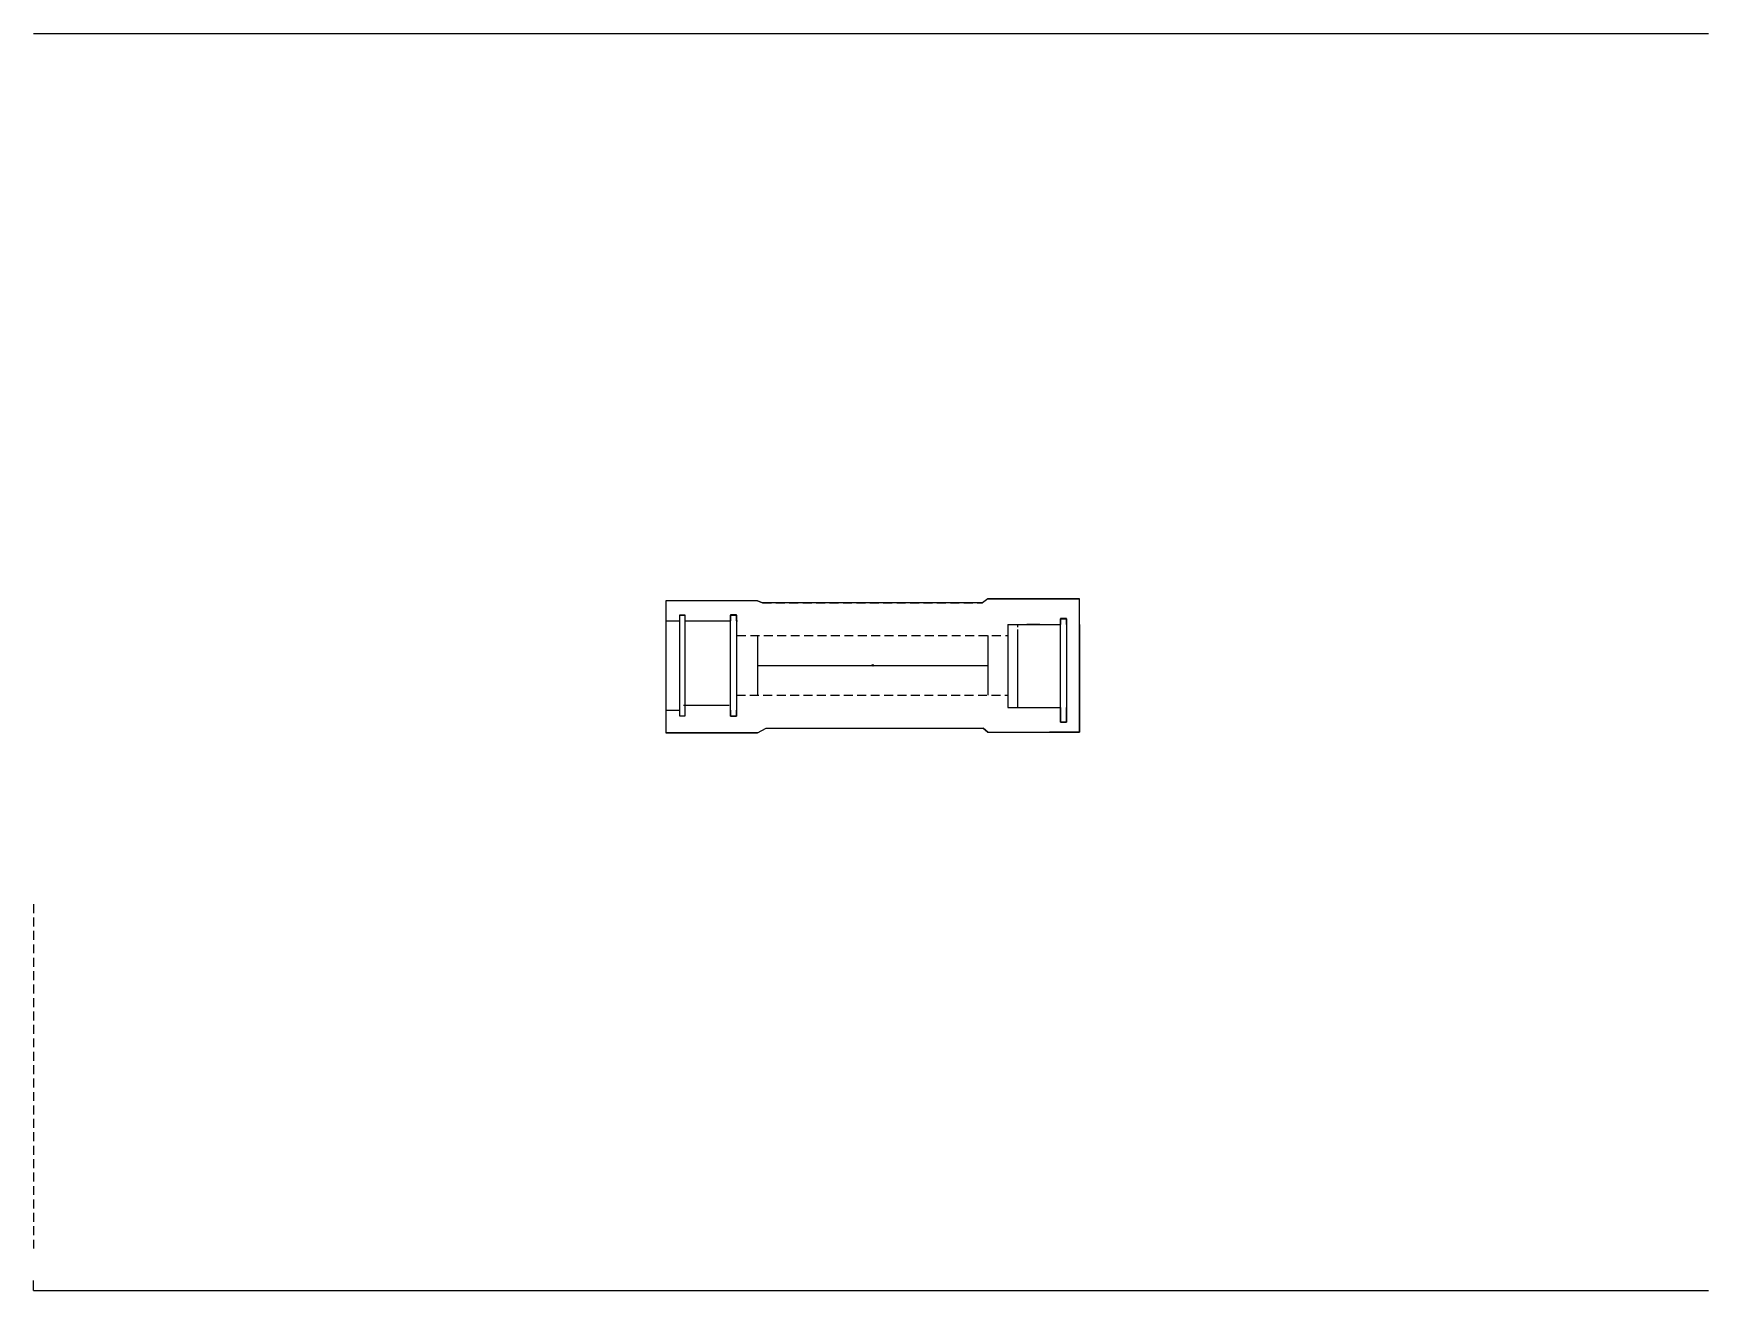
# Model space of a CAD drawing. Header units: millimetres. Extents: x -21104 to 21020, y -15714 to 15886.
import ezdxf

# ---------------------------------------------------------------- set-up
doc = ezdxf.new("R2010")
doc.units = ezdxf.units.MM
doc.header["$MEASUREMENT"] = 0
doc.header["$PDMODE"] = 3
doc.header["$PDSIZE"] = 20
doc.linetypes.add('DASHED', pattern=[0.75, 0.5, -0.25])
doc.layers.add('Barrel Slab Outlien', color=102, linetype='Continuous')
doc.layers.add('LINE', color=7, linetype='Continuous')

msp = doc.modelspace()

# ---------------------------------------------------------------- linework, layer by layer
for p, q in [((-21100, 15886), (21020, 15886)), ((-2900, 750), (-2900, -750)), ((2900, 750), (2900, -750)), ((-2900, 0), (2900, 0)), ((-21100, -15714), (21020, -15714))]:
    msp.add_line(p, q)
msp.add_point((0, 0))
at = {"layer": 'Barrel Slab Outlien'}
for p, q in [((-2900, 1628), (-5200, 1628)), ((-5200, 1628), (-5200, -1692)), ((-2771, 1575), (-2900, 1628)), ((2761, 1575), (-2771, 1575)), ((2900, 1675), (2761, 1575)), ((5200, 1675), (2900, 1675)), ((5200, -1675), (5200, 1675)), ((-2900, -1692), (-2677, -1575)), ((-2677, -1575), (2779, -1575)), ((2779, -1575), (2900, -1675)), ((2900, -1675), (5200, -1675)), ((-5200, -1692), (-2900, -1692))]:
    msp.add_line(p, q, dxfattribs=at)
at = {"layer": 'LINE', "color": 0, "linetype": 'DASHED', "ltscale": 450}
for p, q in [((-21100, 15886), (-18083, 15886)), ((-2771, 1575), (2761, 1575)), ((2900, 1675), (2761, 1575)), ((3650, -1060), (3650, 1025)), ((3650, -925), (3650, 900)), ((-3412, 750), (3400, 750)), ((-3425, -750), (3400, -750)), ((-2677, -1575), (2779, -1575)), ((2900, -1675), (2779, -1575)), ((-21100, -6000), (-21100, -14729)), ((-21100, -15714), (-18083, -15714))]:
    msp.add_line(p, q, dxfattribs=at)
at = {"layer": 'LINE', "color": 0, "linetype": 'ByBlock', "lineweight": -2}
for p, q in [((-2900, 1628), (-5200, 1628)), ((-4850, 1125), (-4850, 1275)), ((-4850, 1275), (-4725, 1275)), ((-4725, 1275), (-4725, 1125)), ((-3425, 1275), (-3575, 1275)), ((-3575, 1275), (-3575, 1125)), ((-3425, 1125), (-3425, 1275)), ((-2900, 1628), (-2771, 1575)), ((2900, 1675), (5200, 1675)), ((5200, 1675), (4450, 1675)), ((-5200, 1125), (-4850, 1125)), ((-5200, 1125), (-5200, -1125)), ((-5200, 1125), (-4850, 1125)), ((-4725, 1125), (-3575, 1125)), ((-3425, 1125), (-3400, 1125)), ((3400, 1033), (3400, -1060)), ((3400, 1033), (4725, 1033)), ((4200, 1033), (3875, 1033)), ((4875, 1183), (4725, 1183)), ((4725, 1183), (4725, 1033)), ((4875, 1033), (4875, 1183)), ((5200, 1033), (5200, -1675)), ((-5200, -1125), (-4850, -1125)), ((-4850, -1275), (-4850, -1125)), ((-4755, -995), (-3605, -995)), ((-4725, -1125), (-4725, -1275)), ((-3575, -1125), (-3575, -1275)), ((-3425, -1275), (-3425, -1125)), ((3400, -1060), (4725, -1060)), ((4725, -1060), (4725, -1425)), ((4875, -1425), (4875, -1060)), ((-4725, -1275), (-4850, -1275)), ((-3575, -1275), (-3425, -1275)), ((-2900, -1692), (-2677, -1575)), ((2900, -1675), (5200, -1675)), ((5200, -1675), (4450, -1675)), ((4725, -1425), (4875, -1425)), ((-2900, -1692), (-5200, -1692))]:
    msp.add_line(p, q, dxfattribs=at)
at = {"layer": 'LINE'}
msp.add_line((-21104, -15714), (-21104, -15459), dxfattribs=at)
at = {"layer": 'LINE', "color": 0, "linetype": 'ByBlock', "lineweight": -2}
for points in [[(-4850, 1264), (-4725, 1264), (-4725, -1275), (-4850, -1275)], [(-3575, 1264), (-3425, 1264), (-3425, -1275), (-3575, -1275)], [(4725, 1175), (4875, 1175), (4875, -1425), (4725, -1425)]]:
    msp.add_lwpolyline(points, close=True, dxfattribs=at)

doc.saveas('drawing.dxf')
